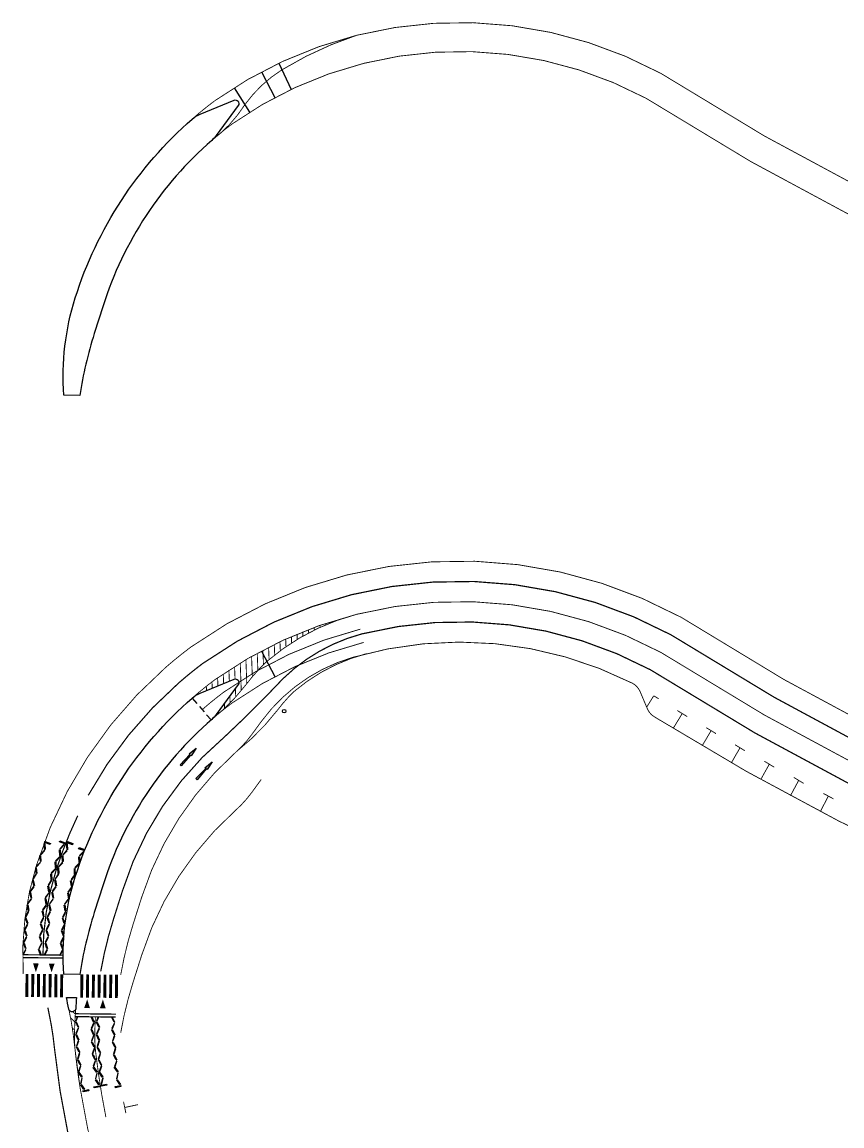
# Model space of a CAD drawing. Extents: x 350769 to 354978, y 6304672 to 6307963.
# Drawn here: x 352247 to 352388.6, y 6306940.5 to 6307131.1 of the extents above; entities that cross this region are included whole.
import ezdxf

# ---------------------------------------------------------------- set-up
doc = ezdxf.new("R2010")
doc.units = 0
for name, pattern in [('2_2 mm', [40, 20, -20]), ('3-5', [8, 3, -5]), ('CONTINUOS', [0]), ('DASHED', [19.05, 12.7, -6.35])]:
    doc.linetypes.add(name, pattern=pattern)
doc.layers.get('0').update_dxf_attribs({"linetype": 'CONTINUOUS'})
for name, color, linetype in [('00_Demarc_Proyectado', 150, 'CONTINUOUS'), ('03_Pav proy_Solera Tipo A', 1, 'CONTINUOUS'), ('03_S2_Pav ext_Borde vereda', 7, 'CONTINUOUS'), ('GYS_FLECH', 252, 'CONTINUOUS')]:
    doc.layers.add(name, color=color, linetype=linetype)

# ---------------------------------------------------------------- blocks, each defined once
blk = doc.blocks.new('FDIR')
at = {"layer": 'GYS_FLECH'}
blk.add_hatch(color=0, dxfattribs=at).paths.add_polyline_path([(0, 0), (0.25, -1.57), (0.06, -1.57), (0.15, -4.01), (-0.15, -4.01), (-0.06, -1.57), (-0.25, -1.57)])
at = {"layer": 'GYS_FLECH', "color": 0}
blk.add_lwpolyline([(0, 0), (0.25, -1.57), (0.06, -1.57), (0.15, -4.01), (-0.15, -4.01), (-0.06, -1.57), (-0.25, -1.57)], close=True, dxfattribs=at)
blk = doc.blocks.new('*U1267')
at = {"color": 0, "linetype": 'Continuous'}
blk.add_blockref('FDIR', (0, 4.01), dxfattribs=at)

msp = doc.modelspace()

# ---------------------------------------------------------------- hatches: boundary and pattern name
at = {"layer": '00_Demarc_Proyectado'}
h = msp.add_hatch(color=252, dxfattribs=at)
h.dxf.hatch_style = 1
h.paths.add_polyline_path([(352250.149, 6306987.345), (352250.242, 6306987.312), (352250.915, 6306988.032), (352250.822, 6306988.064)])
h = msp.add_hatch(color=252, dxfattribs=at)
h.dxf.hatch_style = 1
h.paths.add_polyline_path([(352250.818, 6306989.233), (352250.911, 6306989.2), (352250.981, 6306988.217), (352250.888, 6306988.25)])
h = msp.add_hatch(color=252, dxfattribs=at)
h.dxf.hatch_style = 1
h.paths.add_polyline_path([(352251.813, 6306989.09), (352250.884, 6306989.419), (352250.95, 6306989.605), (352251.879, 6306989.276)])
h = msp.add_hatch(color=252, dxfattribs=at)
h.dxf.hatch_style = 1
h.paths.add_polyline_path([(352253.449, 6306988.144), (352253.542, 6306988.11), (352253.61, 6306987.128), (352253.517, 6306987.161)])
h = msp.add_hatch(color=252, dxfattribs=at)
h.dxf.hatch_style = 1
h.paths.add_polyline_path([(352254.382, 6306989.19), (352253.456, 6306989.526), (352253.523, 6306989.711), (352254.449, 6306989.375)])
h = msp.add_hatch(color=252, dxfattribs=at)
h.dxf.hatch_style = 1
h.paths.add_polyline_path([(352253.499, 6306988.328), (352253.592, 6306988.295), (352254.265, 6306989.015), (352254.172, 6306989.048)])
h = msp.add_hatch(color=252, dxfattribs=at)
h.dxf.hatch_style = 1
h.paths.add_polyline_path([(352254.004, 6306987.318), (352254.097, 6306987.284), (352254.776, 6306987.999), (352254.683, 6306988.032)])
h = msp.add_hatch(color=252, dxfattribs=at)
h.dxf.hatch_style = 1
h.paths.add_polyline_path([(352254.688, 6306989.201), (352254.781, 6306989.167), (352254.843, 6306988.184), (352254.75, 6306988.218)])
h = msp.add_hatch(color=252, dxfattribs=at)
h.dxf.hatch_style = 1
h.paths.add_polyline_path([(352255.682, 6306989.05), (352254.756, 6306989.386), (352254.823, 6306989.571), (352255.749, 6306989.235)])
h = msp.add_hatch(color=252, dxfattribs=at)
h.dxf.hatch_style = 1
h.paths.add_polyline_path([(352257.686, 6306988.022), (352256.757, 6306988.351), (352256.823, 6306988.537), (352257.752, 6306988.208)])
h = msp.add_hatch(color=252, dxfattribs=at)
h.dxf.hatch_style = 1
h.paths.add_polyline_path([(352250.084, 6306987.159), (352250.177, 6306987.126), (352250.247, 6306986.143), (352250.154, 6306986.176)])
h = msp.add_hatch(color=252, dxfattribs=at)
h.dxf.hatch_style = 1
h.paths.add_polyline_path([(352252.777, 6306986.256), (352252.87, 6306986.223), (352253.544, 6306986.942), (352253.451, 6306986.975)])
h = msp.add_hatch(color=252, dxfattribs=at)
h.dxf.hatch_style = 1
h.paths.add_polyline_path([(352253.937, 6306987.133), (352254.03, 6306987.099), (352254.092, 6306986.116), (352253.999, 6306986.149)])
h = msp.add_hatch(color=252, dxfattribs=at)
h.dxf.hatch_style = 1
h.paths.add_polyline_path([(352256.821, 6306986.971), (352256.913, 6306986.936), (352256.956, 6306985.951), (352256.864, 6306985.987)])
h = msp.add_hatch(color=252, dxfattribs=at)
h.dxf.hatch_style = 1
h.paths.add_polyline_path([(352256.892, 6306987.155), (352256.984, 6306987.12), (352257.677, 6306987.821), (352257.585, 6306987.856)])
h = msp.add_hatch(color=252, dxfattribs=at)
h.dxf.hatch_style = 1
h.paths.add_polyline_path([(352249.349, 6306985.085), (352249.442, 6306985.052), (352249.512, 6306984.069), (352249.419, 6306984.102)])
h = msp.add_hatch(color=252, dxfattribs=at)
h.dxf.hatch_style = 1
h.paths.add_polyline_path([(352249.415, 6306985.271), (352249.508, 6306985.238), (352250.181, 6306985.957), (352250.088, 6306985.99)])
h = msp.add_hatch(color=252, dxfattribs=at)
h.dxf.hatch_style = 1
h.paths.add_polyline_path([(352252.039, 6306984.183), (352252.132, 6306984.15), (352252.806, 6306984.869), (352252.713, 6306984.902)])
h = msp.add_hatch(color=252, dxfattribs=at)
h.dxf.hatch_style = 1
h.paths.add_polyline_path([(352252.711, 6306986.071), (352252.804, 6306986.038), (352252.872, 6306985.055), (352252.779, 6306985.088)])
h = msp.add_hatch(color=252, dxfattribs=at)
h.dxf.hatch_style = 1
h.paths.add_polyline_path([(352253.186, 6306985.065), (352253.279, 6306985.031), (352253.341, 6306984.048), (352253.248, 6306984.081)])
h = msp.add_hatch(color=252, dxfattribs=at)
h.dxf.hatch_style = 1
h.paths.add_polyline_path([(352253.253, 6306985.25), (352253.346, 6306985.216), (352254.025, 6306985.931), (352253.932, 6306985.964)])
h = msp.add_hatch(color=252, dxfattribs=at)
h.dxf.hatch_style = 1
h.paths.add_polyline_path([(352256.03, 6306984.918), (352256.122, 6306984.883), (352256.165, 6306983.898), (352256.073, 6306983.934)])
h = msp.add_hatch(color=252, dxfattribs=at)
h.dxf.hatch_style = 1
h.paths.add_polyline_path([(352256.101, 6306985.102), (352256.193, 6306985.067), (352256.885, 6306985.767), (352256.793, 6306985.803)])
h = msp.add_hatch(color=252, dxfattribs=at)
h.dxf.hatch_style = 1
h.paths.add_polyline_path([(352248.834, 6306982.969), (352248.93, 6306982.948), (352249.116, 6306981.98), (352249.02, 6306982.002)])
h = msp.add_hatch(color=252, dxfattribs=at)
h.dxf.hatch_style = 1
h.paths.add_polyline_path([(352248.87, 6306983.168), (352248.967, 6306983.153), (352249.493, 6306983.987), (352249.396, 6306984.002)])
h = msp.add_hatch(color=252, dxfattribs=at)
h.dxf.hatch_style = 1
h.paths.add_polyline_path([(352251.491, 6306982.082), (352251.588, 6306982.067), (352252.115, 6306982.899), (352252.018, 6306982.914)])
h = msp.add_hatch(color=252, dxfattribs=at)
h.dxf.hatch_style = 1
h.paths.add_polyline_path([(352251.973, 6306983.998), (352252.066, 6306983.965), (352252.134, 6306982.982), (352252.041, 6306983.015)])
h = msp.add_hatch(color=252, dxfattribs=at)
h.dxf.hatch_style = 1
h.paths.add_polyline_path([(352252.654, 6306982.953), (352252.75, 6306982.931), (352252.928, 6306981.962), (352252.832, 6306981.984)])
h = msp.add_hatch(color=252, dxfattribs=at)
h.dxf.hatch_style = 1
h.paths.add_polyline_path([(352252.692, 6306983.152), (352252.789, 6306983.136), (352253.321, 6306983.965), (352253.224, 6306983.981)])
h = msp.add_hatch(color=252, dxfattribs=at)
h.dxf.hatch_style = 1
h.paths.add_polyline_path([(352255.351, 6306982.826), (352255.447, 6306982.804), (352255.634, 6306981.837), (352255.537, 6306981.858)])
h = msp.add_hatch(color=252, dxfattribs=at)
h.dxf.hatch_style = 1
h.paths.add_polyline_path([(352255.498, 6306983.015), (352255.595, 6306982.998), (352256.144, 6306983.816), (352256.047, 6306983.834)])
h = msp.add_hatch(color=252, dxfattribs=at)
h.dxf.hatch_style = 1
h.paths.add_polyline_path([(352248.351, 6306980.823), (352248.447, 6306980.801), (352248.633, 6306979.833), (352248.537, 6306979.855)])
h = msp.add_hatch(color=252, dxfattribs=at)
h.dxf.hatch_style = 1
h.paths.add_polyline_path([(352248.394, 6306981.015), (352248.49, 6306980.993), (352249.073, 6306981.788), (352248.977, 6306981.809)])
h = msp.add_hatch(color=252, dxfattribs=at)
h.dxf.hatch_style = 1
h.paths.add_polyline_path([(352250.994, 6306979.946), (352251.09, 6306979.923), (352251.679, 6306980.713), (352251.583, 6306980.735)])
h = msp.add_hatch(color=252, dxfattribs=at)
h.dxf.hatch_style = 1
h.paths.add_polyline_path([(352251.454, 6306981.883), (352251.55, 6306981.861), (352251.735, 6306980.893), (352251.639, 6306980.915)])
h = msp.add_hatch(color=252, dxfattribs=at)
h.dxf.hatch_style = 1
h.paths.add_polyline_path([(352252.154, 6306980.81), (352252.25, 6306980.788), (352252.428, 6306979.819), (352252.332, 6306979.841)])
h = msp.add_hatch(color=252, dxfattribs=at)
h.dxf.hatch_style = 1
h.paths.add_polyline_path([(352252.198, 6306981.002), (352252.294, 6306980.98), (352252.883, 6306981.77), (352252.788, 6306981.792)])
h = msp.add_hatch(color=252, dxfattribs=at)
h.dxf.hatch_style = 1
h.paths.add_polyline_path([(352254.868, 6306980.679), (352254.964, 6306980.658), (352255.151, 6306979.69), (352255.055, 6306979.712)])
h = msp.add_hatch(color=252, dxfattribs=at)
h.dxf.hatch_style = 1
h.paths.add_polyline_path([(352254.912, 6306980.872), (352255.008, 6306980.85), (352255.59, 6306981.644), (352255.494, 6306981.666)])
h = msp.add_hatch(color=252, dxfattribs=at)
h.dxf.hatch_style = 1
h.paths.add_polyline_path([(352247.868, 6306978.676), (352247.964, 6306978.654), (352248.151, 6306977.687), (352248.055, 6306977.708)])
h = msp.add_hatch(color=252, dxfattribs=at)
h.dxf.hatch_style = 1
h.paths.add_polyline_path([(352247.911, 6306978.868), (352248.008, 6306978.846), (352248.59, 6306979.641), (352248.494, 6306979.663)])
h = msp.add_hatch(color=252, dxfattribs=at)
h.dxf.hatch_style = 1
h.paths.add_polyline_path([(352250.525, 6306977.783), (352250.621, 6306977.762), (352251.205, 6306978.555), (352251.109, 6306978.577)])
h = msp.add_hatch(color=252, dxfattribs=at)
h.dxf.hatch_style = 1
h.paths.add_polyline_path([(352250.968, 6306979.737), (352251.064, 6306979.715), (352251.249, 6306978.747), (352251.152, 6306978.769)])
h = msp.add_hatch(color=252, dxfattribs=at)
h.dxf.hatch_style = 1
h.paths.add_polyline_path([(352251.654, 6306978.668), (352251.75, 6306978.645), (352251.928, 6306977.676), (352251.832, 6306977.699)])
h = msp.add_hatch(color=252, dxfattribs=at)
h.dxf.hatch_style = 1
h.paths.add_polyline_path([(352251.698, 6306978.86), (352251.794, 6306978.837), (352252.383, 6306979.627), (352252.288, 6306979.65)])
h = msp.add_hatch(color=252, dxfattribs=at)
h.dxf.hatch_style = 1
h.paths.add_polyline_path([(352254.26, 6306978.611), (352254.356, 6306978.589), (352254.543, 6306977.622), (352254.447, 6306977.643)])
h = msp.add_hatch(color=252, dxfattribs=at)
h.dxf.hatch_style = 1
h.paths.add_polyline_path([(352254.304, 6306978.803), (352254.4, 6306978.781), (352254.982, 6306979.576), (352254.886, 6306979.598)])
h = msp.add_hatch(color=252, dxfattribs=at)
h.dxf.hatch_style = 1
h.paths.add_polyline_path([(352247.576, 6306976.62), (352247.675, 6306976.612), (352248.134, 6306977.484), (352248.036, 6306977.491)])
h = msp.add_hatch(color=252, dxfattribs=at)
h.dxf.hatch_style = 1
h.paths.add_polyline_path([(352250.481, 6306977.591), (352250.577, 6306977.569), (352250.762, 6306976.601), (352250.666, 6306976.623)])
h = msp.add_hatch(color=252, dxfattribs=at)
h.dxf.hatch_style = 1
h.paths.add_polyline_path([(352251.345, 6306976.614), (352251.444, 6306976.606), (352251.91, 6306977.474), (352251.812, 6306977.482)])
h = msp.add_hatch(color=252, dxfattribs=at)
h.dxf.hatch_style = 1
h.paths.add_polyline_path([(352253.968, 6306976.554), (352254.067, 6306976.547), (352254.526, 6306977.419), (352254.428, 6306977.426)])
h = msp.add_hatch(color=252, dxfattribs=at)
h.dxf.hatch_style = 1
h.paths.add_polyline_path([(352247.415, 6306974.425), (352247.513, 6306974.418), (352247.972, 6306975.29), (352247.874, 6306975.297)])
h = msp.add_hatch(color=252, dxfattribs=at)
h.dxf.hatch_style = 1
h.paths.add_polyline_path([(352247.562, 6306976.423), (352247.66, 6306976.416), (352247.987, 6306975.486), (352247.889, 6306975.493)])
h = msp.add_hatch(color=252, dxfattribs=at)
h.dxf.hatch_style = 1
h.paths.add_polyline_path([(352250.171, 6306975.339), (352250.27, 6306975.331), (352250.595, 6306974.401), (352250.496, 6306974.409)])
h = msp.add_hatch(color=252, dxfattribs=at)
h.dxf.hatch_style = 1
h.paths.add_polyline_path([(352250.186, 6306975.535), (352250.284, 6306975.528), (352250.745, 6306976.399), (352250.647, 6306976.406)])
h = msp.add_hatch(color=252, dxfattribs=at)
h.dxf.hatch_style = 1
h.paths.add_polyline_path([(352251.166, 6306974.421), (352251.264, 6306974.413), (352251.731, 6306975.281), (352251.632, 6306975.289)])
h = msp.add_hatch(color=252, dxfattribs=at)
h.dxf.hatch_style = 1
h.paths.add_polyline_path([(352251.329, 6306976.417), (352251.428, 6306976.409), (352251.747, 6306975.477), (352251.649, 6306975.485)])
h = msp.add_hatch(color=252, dxfattribs=at)
h.dxf.hatch_style = 1
h.paths.add_polyline_path([(352253.807, 6306974.36), (352253.905, 6306974.353), (352254.364, 6306975.225), (352254.266, 6306975.232)])
h = msp.add_hatch(color=252, dxfattribs=at)
h.dxf.hatch_style = 1
h.paths.add_polyline_path([(352253.954, 6306976.358), (352254.052, 6306976.351), (352254.379, 6306975.421), (352254.281, 6306975.428)])
h = msp.add_hatch(color=252, dxfattribs=at)
h.dxf.hatch_style = 1
h.paths.add_polyline_path([(352247.253, 6306972.231), (352247.351, 6306972.224), (352247.811, 6306973.095), (352247.712, 6306973.103)])
h = msp.add_hatch(color=252, dxfattribs=at)
h.dxf.hatch_style = 1
h.paths.add_polyline_path([(352247.4, 6306974.229), (352247.498, 6306974.221), (352247.825, 6306973.292), (352247.727, 6306973.299)])
h = msp.add_hatch(color=252, dxfattribs=at)
h.dxf.hatch_style = 1
h.paths.add_polyline_path([(352250.006, 6306973.145), (352250.104, 6306973.137), (352250.429, 6306972.207), (352250.331, 6306972.215)])
h = msp.add_hatch(color=252, dxfattribs=at)
h.dxf.hatch_style = 1
h.paths.add_polyline_path([(352250.021, 6306973.341), (352250.119, 6306973.334), (352250.58, 6306974.205), (352250.482, 6306974.212)])
h = msp.add_hatch(color=252, dxfattribs=at)
h.dxf.hatch_style = 1
h.paths.add_polyline_path([(352250.987, 6306972.228), (352251.085, 6306972.22), (352251.551, 6306973.088), (352251.453, 6306973.096)])
h = msp.add_hatch(color=252, dxfattribs=at)
h.dxf.hatch_style = 1
h.paths.add_polyline_path([(352251.15, 6306974.224), (352251.248, 6306974.216), (352251.567, 6306973.284), (352251.469, 6306973.292)])
h = msp.add_hatch(color=252, dxfattribs=at)
h.dxf.hatch_style = 1
h.paths.add_polyline_path([(352253.645, 6306972.166), (352253.743, 6306972.158), (352254.203, 6306973.03), (352254.104, 6306973.037)])
h = msp.add_hatch(color=252, dxfattribs=at)
h.dxf.hatch_style = 1
h.paths.add_polyline_path([(352253.792, 6306974.164), (352253.89, 6306974.156), (352254.217, 6306973.227), (352254.119, 6306973.234)])
h = msp.add_hatch(color=252, dxfattribs=at)
h.dxf.hatch_style = 1
h.paths.add_polyline_path([(352247.091, 6306970.036), (352247.189, 6306970.029), (352247.649, 6306970.901), (352247.551, 6306970.908)])
h = msp.add_hatch(color=252, dxfattribs=at)
h.dxf.hatch_style = 1
h.paths.add_polyline_path([(352247.238, 6306972.034), (352247.337, 6306972.027), (352247.663, 6306971.097), (352247.565, 6306971.105)])
h = msp.add_hatch(color=252, dxfattribs=at)
h.dxf.hatch_style = 1
h.paths.add_polyline_path([(352249.841, 6306970.951), (352249.939, 6306970.943), (352250.264, 6306970.013), (352250.166, 6306970.021)])
h = msp.add_hatch(color=252, dxfattribs=at)
h.dxf.hatch_style = 1
h.paths.add_polyline_path([(352249.855, 6306971.147), (352249.954, 6306971.14), (352250.415, 6306972.011), (352250.316, 6306972.018)])
h = msp.add_hatch(color=252, dxfattribs=at)
h.dxf.hatch_style = 1
h.paths.add_polyline_path([(352250.807, 6306970.035), (352250.906, 6306970.027), (352251.372, 6306970.895), (352251.274, 6306970.903)])
h = msp.add_hatch(color=252, dxfattribs=at)
h.dxf.hatch_style = 1
h.paths.add_polyline_path([(352250.971, 6306972.031), (352251.069, 6306972.023), (352251.388, 6306971.091), (352251.29, 6306971.099)])
h = msp.add_hatch(color=252, dxfattribs=at)
h.dxf.hatch_style = 1
h.paths.add_polyline_path([(352253.483, 6306969.971), (352253.581, 6306969.964), (352254.041, 6306970.836), (352253.943, 6306970.843)])
h = msp.add_hatch(color=252, dxfattribs=at)
h.dxf.hatch_style = 1
h.paths.add_polyline_path([(352253.63, 6306971.969), (352253.729, 6306971.962), (352254.055, 6306971.032), (352253.957, 6306971.04)])
h = msp.add_hatch(color=252, dxfattribs=at)
h.dxf.hatch_style = 1
h.paths.add_polyline_path([(352248.936, 6306968.55), (352249.371, 6306967.196), (352249.831, 6306968.526)])
h = msp.add_hatch(color=252, dxfattribs=at)
h.dxf.hatch_style = 1
h.paths.add_polyline_path([(352251.654, 6306968.514), (352252.088, 6306967.16), (352252.548, 6306968.489)])
h = msp.add_hatch(color=252, dxfattribs=at)
h.dxf.hatch_style = 1
h.paths.add_polyline_path([(352258.667, 6306960.823), (352258.232, 6306962.177), (352257.773, 6306960.847)])
h = msp.add_hatch(color=252, dxfattribs=at)
h.dxf.hatch_style = 1
h.paths.add_polyline_path([(352261.384, 6306960.786), (352260.949, 6306962.14), (352260.49, 6306960.811)])
h = msp.add_hatch(color=252, dxfattribs=at)
h.dxf.hatch_style = 1
h.paths.add_polyline_path([(352256.648, 6306959.347), (352256.55, 6306959.348), (352256.25, 6306958.638), (352256.348, 6306958.639)])
h = msp.add_hatch(color=252, dxfattribs=at)
h.dxf.hatch_style = 1
h.paths.add_polyline_path([(352256.755, 6306957.543), (352256.656, 6306957.542), (352256.252, 6306958.441), (352256.351, 6306958.442)])
h = msp.add_hatch(color=252, dxfattribs=at)
h.dxf.hatch_style = 1
h.paths.add_polyline_path([(352259.417, 6306958.22), (352259.318, 6306958.221), (352258.918, 6306957.32), (352259.017, 6306957.319)])
h = msp.add_hatch(color=252, dxfattribs=at)
h.dxf.hatch_style = 1
h.paths.add_polyline_path([(352259.418, 6306958.417), (352259.32, 6306958.418), (352258.931, 6306959.323), (352259.03, 6306959.323)])
h = msp.add_hatch(color=252, dxfattribs=at)
h.dxf.hatch_style = 1
h.paths.add_polyline_path([(352260.239, 6306959.31), (352260.141, 6306959.311), (352259.841, 6306958.601), (352259.939, 6306958.602)])
h = msp.add_hatch(color=252, dxfattribs=at)
h.dxf.hatch_style = 1
h.paths.add_polyline_path([(352260.346, 6306957.507), (352260.247, 6306957.506), (352259.843, 6306958.404), (352259.942, 6306958.405)])
h = msp.add_hatch(color=252, dxfattribs=at)
h.dxf.hatch_style = 1
h.paths.add_polyline_path([(352262.976, 6306958.389), (352262.877, 6306958.388), (352262.473, 6306959.287), (352262.572, 6306959.288)])
h = msp.add_hatch(color=252, dxfattribs=at)
h.dxf.hatch_style = 1
h.paths.add_polyline_path([(352262.978, 6306958.192), (352262.88, 6306958.191), (352262.496, 6306957.284), (352262.594, 6306957.285)])
h = msp.add_hatch(color=252, dxfattribs=at)
h.dxf.hatch_style = 1
h.paths.add_polyline_path([(352256.757, 6306957.346), (352256.659, 6306957.345), (352256.275, 6306956.438), (352256.373, 6306956.439)])
h = msp.add_hatch(color=252, dxfattribs=at)
h.dxf.hatch_style = 1
h.paths.add_polyline_path([(352256.78, 6306955.343), (352256.681, 6306955.342), (352256.277, 6306956.241), (352256.375, 6306956.242)])
h = msp.add_hatch(color=252, dxfattribs=at)
h.dxf.hatch_style = 1
h.paths.add_polyline_path([(352259.404, 6306956.217), (352259.305, 6306956.217), (352258.917, 6306957.123), (352259.016, 6306957.122)])
h = msp.add_hatch(color=252, dxfattribs=at)
h.dxf.hatch_style = 1
h.paths.add_polyline_path([(352259.4, 6306956.071), (352259.301, 6306956.065), (352258.97, 6306955.137), (352259.068, 6306955.143)])
h = msp.add_hatch(color=252, dxfattribs=at)
h.dxf.hatch_style = 1
h.paths.add_polyline_path([(352260.348, 6306957.31), (352260.25, 6306957.308), (352259.866, 6306956.401), (352259.964, 6306956.402)])
h = msp.add_hatch(color=252, dxfattribs=at)
h.dxf.hatch_style = 1
h.paths.add_polyline_path([(352260.371, 6306955.306), (352260.272, 6306955.305), (352259.868, 6306956.204), (352259.966, 6306956.205)])
h = msp.add_hatch(color=252, dxfattribs=at)
h.dxf.hatch_style = 1
h.paths.add_polyline_path([(352263.001, 6306956.189), (352262.902, 6306956.188), (352262.498, 6306957.087), (352262.596, 6306957.088)])
h = msp.add_hatch(color=252, dxfattribs=at)
h.dxf.hatch_style = 1
h.paths.add_polyline_path([(352262.999, 6306956.044), (352262.901, 6306956.035), (352262.586, 6306955.101), (352262.684, 6306955.11)])
h = msp.add_hatch(color=252, dxfattribs=at)
h.dxf.hatch_style = 1
h.paths.add_polyline_path([(352256.778, 6306955.198), (352256.68, 6306955.189), (352256.365, 6306954.255), (352256.463, 6306954.264)])
h = msp.add_hatch(color=252, dxfattribs=at)
h.dxf.hatch_style = 1
h.paths.add_polyline_path([(352256.951, 6306953.202), (352256.853, 6306953.193), (352256.382, 6306954.059), (352256.48, 6306954.068)])
h = msp.add_hatch(color=252, dxfattribs=at)
h.dxf.hatch_style = 1
h.paths.add_polyline_path([(352259.537, 6306954.073), (352259.439, 6306954.066), (352258.984, 6306954.94), (352259.082, 6306954.947)])
h = msp.add_hatch(color=252, dxfattribs=at)
h.dxf.hatch_style = 1
h.paths.add_polyline_path([(352259.551, 6306953.876), (352259.452, 6306953.869), (352259.121, 6306952.941), (352259.219, 6306952.948)])
h = msp.add_hatch(color=252, dxfattribs=at)
h.dxf.hatch_style = 1
h.paths.add_polyline_path([(352260.369, 6306955.161), (352260.271, 6306955.153), (352259.956, 6306954.219), (352260.054, 6306954.227)])
h = msp.add_hatch(color=252, dxfattribs=at)
h.dxf.hatch_style = 1
h.paths.add_polyline_path([(352260.542, 6306953.165), (352260.444, 6306953.157), (352259.973, 6306954.022), (352260.071, 6306954.031)])
h = msp.add_hatch(color=252, dxfattribs=at)
h.dxf.hatch_style = 1
h.paths.add_polyline_path([(352263.172, 6306954.048), (352263.074, 6306954.039), (352262.603, 6306954.905), (352262.701, 6306954.914)])
h = msp.add_hatch(color=252, dxfattribs=at)
h.dxf.hatch_style = 1
h.paths.add_polyline_path([(352263.189, 6306953.852), (352263.091, 6306953.843), (352262.776, 6306952.909), (352262.874, 6306952.918)])
h = msp.add_hatch(color=252, dxfattribs=at)
h.dxf.hatch_style = 1
h.paths.add_polyline_path([(352256.968, 6306953.006), (352256.87, 6306952.997), (352256.555, 6306952.063), (352256.653, 6306952.072)])
h = msp.add_hatch(color=252, dxfattribs=at)
h.dxf.hatch_style = 1
h.paths.add_polyline_path([(352257.144, 6306951.039), (352257.045, 6306951.032), (352256.587, 6306951.904), (352256.685, 6306951.912)])
h = msp.add_hatch(color=252, dxfattribs=at)
h.dxf.hatch_style = 1
h.paths.add_polyline_path([(352259.691, 6306951.907), (352259.593, 6306951.902), (352259.15, 6306952.782), (352259.248, 6306952.787)])
h = msp.add_hatch(color=252, dxfattribs=at)
h.dxf.hatch_style = 1
h.paths.add_polyline_path([(352260.559, 6306952.969), (352260.461, 6306952.96), (352260.146, 6306952.027), (352260.244, 6306952.035)])
h = msp.add_hatch(color=252, dxfattribs=at)
h.dxf.hatch_style = 1
h.paths.add_polyline_path([(352260.735, 6306951.003), (352260.636, 6306950.996), (352260.178, 6306951.868), (352260.276, 6306951.875)])
h = msp.add_hatch(color=252, dxfattribs=at)
h.dxf.hatch_style = 1
h.paths.add_polyline_path([(352263.365, 6306951.885), (352263.266, 6306951.878), (352262.808, 6306952.751), (352262.906, 6306952.758)])
h = msp.add_hatch(color=252, dxfattribs=at)
h.dxf.hatch_style = 1
h.paths.add_polyline_path([(352257.158, 6306950.843), (352257.06, 6306950.836), (352256.732, 6306949.906), (352256.83, 6306949.914)])
h = msp.add_hatch(color=252, dxfattribs=at)
h.dxf.hatch_style = 1
h.paths.add_polyline_path([(352259.702, 6306951.71), (352259.604, 6306951.705), (352259.26, 6306950.782), (352259.358, 6306950.787)])
h = msp.add_hatch(color=252, dxfattribs=at)
h.dxf.hatch_style = 1
h.paths.add_polyline_path([(352259.94, 6306949.78), (352259.843, 6306949.763), (352259.296, 6306950.582), (352259.393, 6306950.6)])
h = msp.add_hatch(color=252, dxfattribs=at)
h.dxf.hatch_style = 1
h.paths.add_polyline_path([(352260.749, 6306950.806), (352260.651, 6306950.799), (352260.323, 6306949.87), (352260.421, 6306949.877)])
h = msp.add_hatch(color=252, dxfattribs=at)
h.dxf.hatch_style = 1
h.paths.add_polyline_path([(352263.568, 6306949.812), (352263.472, 6306949.792), (352262.91, 6306950.602), (352263.007, 6306950.621)])
h = msp.add_hatch(color=252, dxfattribs=at)
h.dxf.hatch_style = 1
h.paths.add_polyline_path([(352263.379, 6306951.689), (352263.281, 6306951.682), (352262.953, 6306950.753), (352263.051, 6306950.76)])
h = msp.add_hatch(color=252, dxfattribs=at)
h.dxf.hatch_style = 1
h.paths.add_polyline_path([(352257.347, 6306948.965), (352257.251, 6306948.946), (352256.689, 6306949.756), (352256.786, 6306949.775)])
h = msp.add_hatch(color=252, dxfattribs=at)
h.dxf.hatch_style = 1
h.paths.add_polyline_path([(352257.385, 6306948.772), (352257.289, 6306948.753), (352257.077, 6306947.791), (352257.174, 6306947.81)])
h = msp.add_hatch(color=252, dxfattribs=at)
h.dxf.hatch_style = 1
h.paths.add_polyline_path([(352259.975, 6306949.586), (352259.878, 6306949.569), (352259.649, 6306948.61), (352259.746, 6306948.628)])
h = msp.add_hatch(color=252, dxfattribs=at)
h.dxf.hatch_style = 1
h.paths.add_polyline_path([(352260.328, 6306947.614), (352260.231, 6306947.597), (352259.684, 6306948.416), (352259.781, 6306948.434)])
h = msp.add_hatch(color=252, dxfattribs=at)
h.dxf.hatch_style = 1
h.paths.add_polyline_path([(352260.938, 6306948.929), (352260.842, 6306948.91), (352260.28, 6306949.719), (352260.377, 6306949.739)])
h = msp.add_hatch(color=252, dxfattribs=at)
h.dxf.hatch_style = 1
h.paths.add_polyline_path([(352260.977, 6306948.736), (352260.88, 6306948.716), (352260.668, 6306947.754), (352260.765, 6306947.773)])
h = msp.add_hatch(color=252, dxfattribs=at)
h.dxf.hatch_style = 1
h.paths.add_polyline_path([(352263.606, 6306949.618), (352263.51, 6306949.599), (352263.298, 6306948.637), (352263.395, 6306948.656)])
h = msp.add_hatch(color=252, dxfattribs=at)
h.dxf.hatch_style = 1
h.paths.add_polyline_path([(352263.995, 6306947.653), (352263.898, 6306947.634), (352263.336, 6306948.443), (352263.433, 6306948.463)])
h = msp.add_hatch(color=252, dxfattribs=at)
h.dxf.hatch_style = 1
h.paths.add_polyline_path([(352257.773, 6306946.807), (352257.677, 6306946.788), (352257.115, 6306947.597), (352257.212, 6306947.616)])
h = msp.add_hatch(color=252, dxfattribs=at)
h.dxf.hatch_style = 1
h.paths.add_polyline_path([(352257.508, 6306946.554), (352258.475, 6306946.744), (352258.513, 6306946.551), (352257.546, 6306946.36)])
h = msp.add_hatch(color=252, dxfattribs=at)
h.dxf.hatch_style = 1
h.paths.add_polyline_path([(352259.393, 6306947.247), (352260.363, 6306947.42), (352260.398, 6306947.226), (352259.428, 6306947.053)])
h = msp.add_hatch(color=252, dxfattribs=at)
h.dxf.hatch_style = 1
h.paths.add_polyline_path([(352260.629, 6306947.525), (352261.595, 6306947.716), (352261.634, 6306947.523), (352260.667, 6306947.332)])
h = msp.add_hatch(color=252, dxfattribs=at)
h.dxf.hatch_style = 1
h.paths.add_polyline_path([(352263.066, 6306947.269), (352264.033, 6306947.46), (352264.071, 6306947.266), (352263.104, 6306947.075)])

# ---------------------------------------------------------------- linework, layer by layer
at = {"layer": '00_Demarc_Proyectado', "color": 252, "linetype": 'CONTINUOS', "ltscale": 0.25, "flags": 128}
for points, const_width in [([(352496.871, 6307093.683, 0.0365935), (352483.422, 6307089.833, -0.0754019), (352451.066, 6307083.397, -0.1003914), (352412.664, 6307092.471, -0.0372293), (352357.312, 6307122.284, 0.1874093), (352304.787, 6307128.833, 0.1874093)], 0.15), ([(352304.787, 6307128.833, 0.0931502), (352280.271, 6307117.523, 0.018395), (352276.374, 6307114.366)], 0.15), ([(352279.662, 6307110.599, 0.0910692), (352285.482, 6307116.853, -0.0973838), (352291.889, 6307122.874, -0.0579436), (352304.787, 6307128.833)], 0.15), ([(352497.892, 6307088.788, 0.0366279), (352485.134, 6307085.135, -0.075855), (352451.101, 6307078.394, -0.1007864), (352410.599, 6307087.917, -0.0371007), (352354.779, 6307117.969, 0.1867214), (352306.007, 6307123.984, 0.1867214)], 0.15), ([(352306.007, 6307123.984, 0.092908), (352283.222, 6307113.486, 0.0181369), (352279.662, 6307110.599, 0.0181369)], 0.15), ([(352496.871, 6306993.683, 0.0365935), (352483.422, 6306989.833, -0.0754019), (352451.066, 6306983.397, -0.1003914), (352412.664, 6306992.471, -0.0372293), (352357.312, 6307022.284, 0.1874093), (352304.787, 6307028.833, 0.1874093)], 0.15), ([(352304.787, 6307028.833, 0.0931502), (352280.271, 6307017.523, 0.018395), (352276.374, 6307014.366)], 0.15), ([(352279.662, 6307010.599, 0.0604315), (352285.639, 6307016.636, -0.0428698), (352289.282, 6307020.7, -0.114231), (352304.787, 6307028.833)], 0.15), ([(352305.431, 6307026.273, 0.0930266), (352281.829, 6307015.391, 0.0182636), (352278.11, 6307012.377, 0.0182636)], 0.15), ([(352306.007, 6307023.984, 0.092908), (352283.222, 6307013.486, 0.0181369), (352279.662, 6307010.599, 0.0181369)], 0.15), ([(352284.008, 6307005.111, 0.0607635), (352291.204, 6307012.39, -0.0418051), (352293.966, 6307015.495, -0.1129999), (352306.557, 6307022.06, -0.1129999)], 0.15), ([(352250.591, 6306970.003, -0.0763682), (352252.841, 6306984.535, -0.0357604), (352256.608, 6306994.058, -0.0357604)], 0.21), ([(352255.019, 6306960.864, 0.0017211), (352255.082, 6306960.561, -0.0280707), (352256.065, 6306954.242, 0.0395748), (352260.025, 6306932.948, 0.0189212), (352263.107, 6306923.008, 0.0138456), (352272.812, 6306897.701), (352279.956, 6306877.235, -0.0002706), (352284.551, 6306863.365, -0.0012273), (352285.985, 6306858.909, 0.0006222), (352289.313, 6306846.482, -0.0078569), (352292.262, 6306832.707, -0.0037829), (352293.527, 6306826.043)], 0.15), ([(352257.063, 6306946.732, -0.010777), (352256.224, 6306952.815, -0.033018), (352256.048, 6306956.373, -0.0152938), (352256.26, 6306960.851, -0.0152938)], 0.15), ([(352261.469, 6306942.002, -0.0204352), (352259.701, 6306953.219, -0.033018), (352259.548, 6306956.315, -0.0107584), (352259.662, 6306959.316, -0.0107584)], 0.15)]:
    msp.add_lwpolyline(points, format="xyb", dxfattribs=dict(at, const_width=const_width))
at = {"layer": '00_Demarc_Proyectado', "color": 252, "linetype": '3-5', "const_width": 0.21, "flags": 128}
for points in [[(352258.416, 6306997.57, -0.0876954), (352274.072, 6307017.002, -0.0185546), (352278.206, 6307020.349, -0.2861688), (352359.089, 6307025.302, 0.0373186), (352414.11, 6306995.658, 0.1000901), (352451.042, 6306986.9, 0.0750596), (352482.224, 6306993.121, -0.0365705), (352496.156, 6306997.109)], [(352260.58, 6306967.175, -0.0335574), (352262.806, 6306976.264), (352264.323, 6306981.046, -0.1439974), (352282.084, 6307007.777, 0.0170648), (352292.073, 6307017.722, -0.1288389), (352305.688, 6307025.451, -0.1867479), (352355.538, 6307019.264, 0.0371394), (352411.218, 6306989.283, 0.0925902), (352447.803, 6306980.048, 0.0069443), (352450.654, 6306979.909, 0.0207608), (352451.497, 6306979.914, 0.0179497), (352459.615, 6306980.598, 0.0179497)], [(352251.443, 6306960.9, 0.0056381), (352251.659, 6306959.83, -0.0281226), (352252.583, 6306953.888, 0.0395955), (352256.645, 6306932.039, 0.0189212), (352259.805, 6306921.846, 0.013794), (352269.541, 6306896.452), (352276.643, 6306876.107, -0.0002699), (352281.225, 6306862.275, -0.0012024), (352282.625, 6306857.926, 0.000615), (352285.917, 6306845.633, -0.0078213), (352288.829, 6306832.028, -0.004868), (352290.425, 6306823.517, -0.0212877), (352290.99, 6306819.299, 0.006554), (352291.142, 6306817.839), (352291.527, 6306814.559), (352291.8, 6306811.365), (352291.933, 6306808.169), (352291.931, 6306805.084), (352291.858, 6306802.077), (352291.789, 6306799.186), (352291.786, 6306796.352), (352291.903, 6306793.564), (352292.211, 6306790.687), (352292.349, 6306789.272)]]:
    msp.add_lwpolyline(points, format="xyb", dxfattribs=at)
at = {"layer": '00_Demarc_Proyectado', "color": 252, "linetype": 'CONTINUOS', "ltscale": 0.25, "flags": 128}
for points, const_width in [([(352296.474, 6307026.205), (352296.496, 6307025.613)], 0.15), ([(352297.461, 6307026.575), (352297.478, 6307026.113)], 0.15), ([(352298.448, 6307026.929), (352298.461, 6307026.58)], 0.15), ([(352299.436, 6307027.268), (352299.446, 6307027.013)], 0.15), ([(352300.425, 6307027.59), (352300.434, 6307027.356)], 0.15), ([(352292.533, 6307024.562), (352292.582, 6307023.244)], 0.15), ([(352293.517, 6307024.998), (352293.558, 6307023.895)], 0.15), ([(352294.502, 6307025.417), (352294.536, 6307024.506)], 0.15), ([(352295.488, 6307025.819), (352295.515, 6307025.078)], 0.15), ([(352288.602, 6307022.643), (352288.695, 6307020.134)], 0.15), ([(352289.583, 6307023.149), (352289.663, 6307021.023)], 0.15), ([(352290.566, 6307023.638), (352290.634, 6307021.811)], 0.15), ([(352291.549, 6307024.109), (352291.607, 6307022.55)], 0.15), ([(352284.682, 6307020.424), (352284.859, 6307015.667)], 0.15), ([(352285.66, 6307021.008), (352285.815, 6307016.868)], 0.15), ([(352286.64, 6307021.572), (352286.771, 6307018.055)], 0.15), ([(352287.62, 6307022.117), (352287.732, 6307019.139)], 0.15), ([(352281.75, 6307018.547), (352281.812, 6307016.887)], 0.15), ([(352282.726, 6307019.194), (352282.797, 6307017.292)], 0.15), ([(352283.703, 6307019.82), (352283.784, 6307017.668)], 0.15), ([(352279.8, 6307017.166), (352279.84, 6307016.078)], 0.15), ([(352280.774, 6307017.877), (352280.826, 6307016.482)], 0.15), ([(352278.827, 6307016.408), (352278.855, 6307015.673)], 0.15), ([(352282.892, 6307014.759), (352282.937, 6307013.543)], 0.15), ([(352283.844, 6307016.062), (352283.9, 6307014.563)], 0.15), ([(352356.12, 6307014.752), (352354.909, 6307012.808)], 0.15), ([(352356.128, 6307014.765), (352356.981, 6307014.243)], 0.15), ([(352281.94, 6307013.455), (352281.973, 6307012.558)], 0.15), ([(352280.988, 6307012.152), (352281.005, 6307011.675)], 0.15), ([(352361.051, 6307011.697), (352359.488, 6307009.136)], 0.15), ([(352360.198, 6307012.219), (352361.904, 6307011.175)], 0.15), ([(352365.189, 6307009.265), (352366.895, 6307008.221)], 0.15), ([(352366.022, 6307008.709), (352364.494, 6307006.128)], 0.15), ([(352371.033, 6307005.789), (352369.54, 6307003.187)], 0.15), ([(352370.18, 6307006.311), (352371.886, 6307005.267)], 0.15), ([(352375.238, 6307003.471), (352376.944, 6307002.427)], 0.15), ([(352376.091, 6307002.949), (352374.626, 6307000.314)], 0.15), ([(352381.172, 6307000.153), (352379.75, 6306997.511)], 0.15), ([(352380.319, 6307000.674), (352382.025, 6306999.631)], 0.15), ([(352385.417, 6306997.911), (352387.178, 6306996.964)], 0.15), ([(352386.297, 6306997.437), (352384.911, 6306994.777)], 0.15), ([(352247.845, 6306966.737), (352247.804, 6306962.737)], 0.5), ([(352248.845, 6306966.726), (352248.804, 6306962.727)], 0.5), ([(352249.845, 6306966.716), (352249.804, 6306962.717)], 0.5), ([(352250.845, 6306966.706), (352250.804, 6306962.706)], 0.5), ([(352251.844, 6306966.696), (352251.804, 6306962.696)], 0.5), ([(352252.844, 6306966.686), (352252.804, 6306962.686)], 0.5), ([(352253.844, 6306966.675), (352253.803, 6306962.676)], 0.5), ([(352257.32, 6306966.64), (352257.279, 6306962.641)], 0.5), ([(352258.32, 6306966.63), (352258.279, 6306962.63)], 0.5), ([(352259.32, 6306966.62), (352259.279, 6306962.62)], 0.5), ([(352260.32, 6306966.61), (352260.279, 6306962.61)], 0.5), ([(352261.32, 6306966.599), (352261.279, 6306962.6)], 0.5), ([(352262.319, 6306966.589), (352262.279, 6306962.589)], 0.5), ([(352263.319, 6306966.579), (352263.279, 6306962.579)], 0.5), ([(352255.786, 6306960.184), (352256.183, 6306959.767)], 0.15), ([(352255.359, 6306959.183), (352256.11, 6306958.395)], 0.15), ([(352255.662, 6306957.415), (352256.061, 6306956.997)], 0.15), ([(352264.522, 6306944.644), (352264.922, 6306942.684)], 0.15), ([(352264.722, 6306943.664), (352266.999, 6306944.15)], 0.15)]:
    msp.add_lwpolyline(points, dxfattribs=dict(at, const_width=const_width))
at = {"layer": '00_Demarc_Proyectado', "color": 252}
for points in [[(352250.149, 6306987.345), (352250.242, 6306987.312), (352250.915, 6306988.032), (352250.822, 6306988.064)], [(352250.818, 6306989.233), (352250.911, 6306989.2), (352250.981, 6306988.217), (352250.888, 6306988.25)], [(352251.813, 6306989.09), (352250.884, 6306989.419), (352250.95, 6306989.605), (352251.879, 6306989.276)], [(352253.449, 6306988.144), (352253.542, 6306988.11), (352253.61, 6306987.128), (352253.517, 6306987.161)], [(352254.382, 6306989.19), (352253.456, 6306989.526), (352253.523, 6306989.711), (352254.449, 6306989.375)], [(352253.499, 6306988.328), (352253.592, 6306988.295), (352254.265, 6306989.015), (352254.172, 6306989.048)], [(352254.004, 6306987.318), (352254.097, 6306987.284), (352254.776, 6306987.999), (352254.683, 6306988.032)], [(352254.688, 6306989.201), (352254.781, 6306989.167), (352254.843, 6306988.184), (352254.75, 6306988.218)], [(352255.682, 6306989.05), (352254.756, 6306989.386), (352254.823, 6306989.571), (352255.749, 6306989.235)], [(352257.686, 6306988.022), (352256.757, 6306988.351), (352256.823, 6306988.537), (352257.752, 6306988.208)], [(352250.084, 6306987.159), (352250.177, 6306987.126), (352250.247, 6306986.143), (352250.154, 6306986.176)], [(352252.777, 6306986.256), (352252.87, 6306986.223), (352253.544, 6306986.942), (352253.451, 6306986.975)], [(352253.937, 6306987.133), (352254.03, 6306987.099), (352254.092, 6306986.116), (352253.999, 6306986.149)], [(352256.821, 6306986.971), (352256.913, 6306986.936), (352256.956, 6306985.951), (352256.864, 6306985.987)], [(352256.892, 6306987.155), (352256.984, 6306987.12), (352257.677, 6306987.821), (352257.585, 6306987.856)], [(352249.349, 6306985.085), (352249.442, 6306985.052), (352249.512, 6306984.069), (352249.419, 6306984.102)], [(352249.415, 6306985.271), (352249.508, 6306985.238), (352250.181, 6306985.957), (352250.088, 6306985.99)], [(352252.039, 6306984.183), (352252.132, 6306984.15), (352252.806, 6306984.869), (352252.713, 6306984.902)], [(352252.711, 6306986.071), (352252.804, 6306986.038), (352252.872, 6306985.055), (352252.779, 6306985.088)], [(352253.186, 6306985.065), (352253.279, 6306985.031), (352253.341, 6306984.048), (352253.248, 6306984.081)], [(352253.253, 6306985.25), (352253.346, 6306985.216), (352254.025, 6306985.931), (352253.932, 6306985.964)], [(352256.03, 6306984.918), (352256.122, 6306984.883), (352256.165, 6306983.898), (352256.073, 6306983.934)], [(352256.101, 6306985.102), (352256.193, 6306985.067), (352256.885, 6306985.767), (352256.793, 6306985.803)], [(352248.834, 6306982.969), (352248.93, 6306982.948), (352249.116, 6306981.98), (352249.02, 6306982.002)], [(352248.87, 6306983.168), (352248.967, 6306983.153), (352249.493, 6306983.987), (352249.396, 6306984.002)], [(352251.491, 6306982.082), (352251.588, 6306982.067), (352252.115, 6306982.899), (352252.018, 6306982.914)], [(352251.973, 6306983.998), (352252.066, 6306983.965), (352252.134, 6306982.982), (352252.041, 6306983.015)], [(352252.654, 6306982.953), (352252.75, 6306982.931), (352252.928, 6306981.962), (352252.832, 6306981.984)], [(352252.692, 6306983.152), (352252.789, 6306983.136), (352253.321, 6306983.965), (352253.224, 6306983.981)], [(352255.351, 6306982.826), (352255.447, 6306982.804), (352255.634, 6306981.837), (352255.537, 6306981.858)], [(352255.498, 6306983.015), (352255.595, 6306982.998), (352256.144, 6306983.816), (352256.047, 6306983.834)], [(352248.351, 6306980.823), (352248.447, 6306980.801), (352248.633, 6306979.833), (352248.537, 6306979.855)], [(352248.394, 6306981.015), (352248.49, 6306980.993), (352249.073, 6306981.788), (352248.977, 6306981.809)], [(352250.994, 6306979.946), (352251.09, 6306979.923), (352251.679, 6306980.713), (352251.583, 6306980.735)], [(352251.454, 6306981.883), (352251.55, 6306981.861), (352251.735, 6306980.893), (352251.639, 6306980.915)], [(352252.154, 6306980.81), (352252.25, 6306980.788), (352252.428, 6306979.819), (352252.332, 6306979.841)], [(352252.198, 6306981.002), (352252.294, 6306980.98), (352252.883, 6306981.77), (352252.788, 6306981.792)], [(352254.868, 6306980.679), (352254.964, 6306980.658), (352255.151, 6306979.69), (352255.055, 6306979.712)], [(352254.912, 6306980.872), (352255.008, 6306980.85), (352255.59, 6306981.644), (352255.494, 6306981.666)], [(352247.868, 6306978.676), (352247.964, 6306978.654), (352248.151, 6306977.687), (352248.055, 6306977.708)], [(352247.911, 6306978.868), (352248.008, 6306978.846), (352248.59, 6306979.641), (352248.494, 6306979.663)], [(352250.525, 6306977.783), (352250.621, 6306977.762), (352251.205, 6306978.555), (352251.109, 6306978.577)], [(352250.968, 6306979.737), (352251.064, 6306979.715), (352251.249, 6306978.747), (352251.152, 6306978.769)], [(352251.654, 6306978.668), (352251.75, 6306978.645), (352251.928, 6306977.676), (352251.832, 6306977.699)], [(352251.698, 6306978.86), (352251.794, 6306978.837), (352252.383, 6306979.627), (352252.288, 6306979.65)], [(352254.26, 6306978.611), (352254.356, 6306978.589), (352254.543, 6306977.622), (352254.447, 6306977.643)], [(352254.304, 6306978.803), (352254.4, 6306978.781), (352254.982, 6306979.576), (352254.886, 6306979.598)], [(352247.576, 6306976.62), (352247.675, 6306976.612), (352248.134, 6306977.484), (352248.036, 6306977.491)], [(352250.481, 6306977.591), (352250.577, 6306977.569), (352250.762, 6306976.601), (352250.666, 6306976.623)], [(352251.345, 6306976.614), (352251.444, 6306976.606), (352251.91, 6306977.474), (352251.812, 6306977.482)], [(352253.968, 6306976.554), (352254.067, 6306976.547), (352254.526, 6306977.419), (352254.428, 6306977.426)], [(352247.415, 6306974.425), (352247.513, 6306974.418), (352247.972, 6306975.29), (352247.874, 6306975.297)], [(352247.562, 6306976.423), (352247.66, 6306976.416), (352247.987, 6306975.486), (352247.889, 6306975.493)], [(352250.171, 6306975.339), (352250.27, 6306975.331), (352250.595, 6306974.401), (352250.496, 6306974.409)], [(352250.186, 6306975.535), (352250.284, 6306975.528), (352250.745, 6306976.399), (352250.647, 6306976.406)], [(352251.166, 6306974.421), (352251.264, 6306974.413), (352251.731, 6306975.281), (352251.632, 6306975.289)], [(352251.329, 6306976.417), (352251.428, 6306976.409), (352251.747, 6306975.477), (352251.649, 6306975.485)], [(352253.807, 6306974.36), (352253.905, 6306974.353), (352254.364, 6306975.225), (352254.266, 6306975.232)], [(352253.954, 6306976.358), (352254.052, 6306976.351), (352254.379, 6306975.421), (352254.281, 6306975.428)], [(352247.253, 6306972.231), (352247.351, 6306972.224), (352247.811, 6306973.095), (352247.712, 6306973.103)], [(352247.4, 6306974.229), (352247.498, 6306974.221), (352247.825, 6306973.292), (352247.727, 6306973.299)], [(352250.006, 6306973.145), (352250.104, 6306973.137), (352250.429, 6306972.207), (352250.331, 6306972.215)], [(352250.021, 6306973.341), (352250.119, 6306973.334), (352250.58, 6306974.205), (352250.482, 6306974.212)], [(352250.987, 6306972.228), (352251.085, 6306972.22), (352251.551, 6306973.088), (352251.453, 6306973.096)], [(352251.15, 6306974.224), (352251.248, 6306974.216), (352251.567, 6306973.284), (352251.469, 6306973.292)], [(352253.645, 6306972.166), (352253.743, 6306972.158), (352254.203, 6306973.03), (352254.104, 6306973.037)], [(352253.792, 6306974.164), (352253.89, 6306974.156), (352254.217, 6306973.227), (352254.119, 6306973.234)], [(352247.091, 6306970.036), (352247.189, 6306970.029), (352247.649, 6306970.901), (352247.551, 6306970.908)], [(352247.238, 6306972.034), (352247.337, 6306972.027), (352247.663, 6306971.097), (352247.565, 6306971.105)], [(352249.841, 6306970.951), (352249.939, 6306970.943), (352250.264, 6306970.013), (352250.166, 6306970.021)], [(352249.855, 6306971.147), (352249.954, 6306971.14), (352250.415, 6306972.011), (352250.316, 6306972.018)], [(352250.807, 6306970.035), (352250.906, 6306970.027), (352251.372, 6306970.895), (352251.274, 6306970.903)], [(352250.971, 6306972.031), (352251.069, 6306972.023), (352251.388, 6306971.091), (352251.29, 6306971.099)], [(352253.483, 6306969.971), (352253.581, 6306969.964), (352254.041, 6306970.836), (352253.943, 6306970.843)], [(352253.63, 6306971.969), (352253.729, 6306971.962), (352254.055, 6306971.032), (352253.957, 6306971.04)], [(352256.755, 6306957.543), (352256.656, 6306957.542), (352256.252, 6306958.441), (352256.351, 6306958.442)], [(352259.417, 6306958.22), (352259.318, 6306958.221), (352258.918, 6306957.32), (352259.017, 6306957.319)], [(352259.418, 6306958.417), (352259.32, 6306958.418), (352258.931, 6306959.323), (352259.03, 6306959.323)], [(352260.346, 6306957.507), (352260.247, 6306957.506), (352259.843, 6306958.404), (352259.942, 6306958.405)], [(352262.976, 6306958.389), (352262.877, 6306958.388), (352262.473, 6306959.287), (352262.572, 6306959.288)], [(352262.978, 6306958.192), (352262.88, 6306958.191), (352262.496, 6306957.284), (352262.594, 6306957.285)], [(352256.757, 6306957.346), (352256.659, 6306957.345), (352256.275, 6306956.438), (352256.373, 6306956.439)], [(352256.78, 6306955.343), (352256.681, 6306955.342), (352256.277, 6306956.241), (352256.375, 6306956.242)], [(352259.404, 6306956.217), (352259.305, 6306956.217), (352258.917, 6306957.123), (352259.016, 6306957.122)], [(352259.4, 6306956.071), (352259.301, 6306956.065), (352258.97, 6306955.137), (352259.068, 6306955.143)], [(352260.348, 6306957.31), (352260.25, 6306957.308), (352259.866, 6306956.401), (352259.964, 6306956.402)], [(352260.371, 6306955.306), (352260.272, 6306955.305), (352259.868, 6306956.204), (352259.966, 6306956.205)], [(352263.001, 6306956.189), (352262.902, 6306956.188), (352262.498, 6306957.087), (352262.596, 6306957.088)], [(352262.999, 6306956.044), (352262.901, 6306956.035), (352262.586, 6306955.101), (352262.684, 6306955.11)], [(352256.778, 6306955.198), (352256.68, 6306955.189), (352256.365, 6306954.255), (352256.463, 6306954.264)], [(352256.951, 6306953.202), (352256.853, 6306953.193), (352256.382, 6306954.059), (352256.48, 6306954.068)], [(352259.537, 6306954.073), (352259.439, 6306954.066), (352258.984, 6306954.94), (352259.082, 6306954.947)], [(352259.551, 6306953.876), (352259.452, 6306953.869), (352259.121, 6306952.941), (352259.219, 6306952.948)], [(352260.369, 6306955.161), (352260.271, 6306955.153), (352259.956, 6306954.219), (352260.054, 6306954.227)], [(352260.542, 6306953.165), (352260.444, 6306953.157), (352259.973, 6306954.022), (352260.071, 6306954.031)], [(352263.172, 6306954.048), (352263.074, 6306954.039), (352262.603, 6306954.905), (352262.701, 6306954.914)], [(352263.189, 6306953.852), (352263.091, 6306953.843), (352262.776, 6306952.909), (352262.874, 6306952.918)], [(352256.968, 6306953.006), (352256.87, 6306952.997), (352256.555, 6306952.063), (352256.653, 6306952.072)], [(352257.144, 6306951.039), (352257.045, 6306951.032), (352256.587, 6306951.904), (352256.685, 6306951.912)], [(352259.691, 6306951.907), (352259.593, 6306951.902), (352259.15, 6306952.782), (352259.248, 6306952.787)], [(352260.559, 6306952.969), (352260.461, 6306952.96), (352260.146, 6306952.027), (352260.244, 6306952.035)], [(352260.735, 6306951.003), (352260.636, 6306950.996), (352260.178, 6306951.868), (352260.276, 6306951.875)], [(352263.365, 6306951.885), (352263.266, 6306951.878), (352262.808, 6306952.751), (352262.906, 6306952.758)], [(352257.158, 6306950.843), (352257.06, 6306950.836), (352256.732, 6306949.906), (352256.83, 6306949.914)], [(352259.702, 6306951.71), (352259.604, 6306951.705), (352259.26, 6306950.782), (352259.358, 6306950.787)], [(352259.94, 6306949.78), (352259.843, 6306949.763), (352259.296, 6306950.582), (352259.393, 6306950.6)], [(352260.749, 6306950.806), (352260.651, 6306950.799), (352260.323, 6306949.87), (352260.421, 6306949.877)], [(352263.568, 6306949.812), (352263.472, 6306949.792), (352262.91, 6306950.602), (352263.007, 6306950.621)], [(352263.379, 6306951.689), (352263.281, 6306951.682), (352262.953, 6306950.753), (352263.051, 6306950.76)], [(352257.347, 6306948.965), (352257.251, 6306948.946), (352256.689, 6306949.756), (352256.786, 6306949.775)], [(352257.385, 6306948.772), (352257.289, 6306948.753), (352257.077, 6306947.791), (352257.174, 6306947.81)], [(352259.975, 6306949.586), (352259.878, 6306949.569), (352259.649, 6306948.61), (352259.746, 6306948.628)], [(352260.328, 6306947.614), (352260.231, 6306947.597), (352259.684, 6306948.416), (352259.781, 6306948.434)], [(352260.938, 6306948.929), (352260.842, 6306948.91), (352260.28, 6306949.719), (352260.377, 6306949.739)], [(352260.977, 6306948.736), (352260.88, 6306948.716), (352260.668, 6306947.754), (352260.765, 6306947.773)], [(352263.606, 6306949.618), (352263.51, 6306949.599), (352263.298, 6306948.637), (352263.395, 6306948.656)], [(352263.995, 6306947.653), (352263.898, 6306947.634), (352263.336, 6306948.443), (352263.433, 6306948.463)], [(352257.773, 6306946.807), (352257.677, 6306946.788), (352257.115, 6306947.597), (352257.212, 6306947.616)], [(352257.508, 6306946.554), (352258.475, 6306946.744), (352258.513, 6306946.551), (352257.546, 6306946.36)], [(352259.393, 6306947.247), (352260.363, 6306947.42), (352260.398, 6306947.226), (352259.428, 6306947.053)], [(352260.629, 6306947.525), (352261.595, 6306947.716), (352261.634, 6306947.523), (352260.667, 6306947.332)], [(352263.066, 6306947.269), (352264.033, 6306947.46), (352264.071, 6306947.266), (352263.104, 6306947.075)]]:
    msp.add_lwpolyline(points, close=True, dxfattribs=at)
at = {"layer": '00_Demarc_Proyectado', "color": 252, "linetype": '2_2 mm', "ltscale": 0.03, "const_width": 0.21, "flags": 128}
for points in [[(352247.091, 6306970.045), (352254.13, 6306969.973)], [(352247.092, 6306969.545), (352254.125, 6306969.473)], [(352256.241, 6306959.351), (352263.166, 6306959.28)], [(352256.246, 6306959.851), (352263.199, 6306959.78)]]:
    msp.add_lwpolyline(points, dxfattribs=at)
at = {"layer": '00_Demarc_Proyectado', "color": 252, "const_width": 0.1}
for points in [[(352248.936, 6306968.55), (352249.371, 6306967.196), (352249.831, 6306968.526)], [(352251.654, 6306968.514), (352252.088, 6306967.16), (352252.548, 6306968.489)], [(352258.667, 6306960.823), (352258.232, 6306962.177), (352257.773, 6306960.847)], [(352261.384, 6306960.786), (352260.949, 6306962.14), (352260.49, 6306960.811)]]:
    msp.add_lwpolyline(points, dxfattribs=at)
at = {"layer": '00_Demarc_Proyectado', "color": 252}
for points in [[(352256.55, 6306959.348), (352256.25, 6306958.638), (352256.348, 6306958.639), (352256.648, 6306959.347)], [(352260.141, 6306959.311), (352259.841, 6306958.601), (352259.939, 6306958.602), (352260.239, 6306959.31)]]:
    msp.add_lwpolyline(points, dxfattribs=at)
at = {"layer": '03_Pav proy_Solera Tipo A', "linetype": 'CONTINUOS', "ltscale": 0.1}
for points, format in [([(352284.322, 6307116.716), (352280.518, 6307111.509, -0.0561384), (352279.761, 6307110.685, 0.1378525), (352260.987, 6307082.105), (352259.47, 6307077.322, 0.0374808), (352256.944, 6307066.644), (352254.21, 6307066.67, -0.0950487), (352256.178, 6307083.481, -0.1378571), (352276.374, 6307114.366, -0.0821667), (352277.763, 6307115.224), (352283.61, 6307117.626, -0.7573563), (352284.322, 6307116.716)], "xyb"), ([(352495.441, 6307000.535, 0.15, 0.15, 0.0365483), (352481.026, 6306996.41, 0.15, 0.15, -0.0746941), (352451.018, 6306990.403, 0.15, 0.15, -0.0997658), (352415.556, 6306998.845, 0.15, 0.15, -0.0374076), (352360.868, 6307028.318, 0.15, 0.15, 0.2867502), (352276.141, 6307023.176, 0.15, 0.15, 0.0186996), (352271.771, 6307019.639, 0.15, 0.15, 0.1378571), (352249.502, 6306985.584, 0.15, 0.15, 0.0921752), (352247.19, 6306966.744, 0, 0, 0)], "xyseb"), ([(352304.137, 6307021.405, 0.15, 0.15, -0.1898174), (352352.368, 6307016.968, 0.15, 0.15, -0.177147), (352353.778, 6307015.465, 0.15, 0.15, 0), (352355.026, 6307012.534, 0.15, 0.15, 0.1490817), (352356.151, 6307011.194, 0.15, 0.15, 0), (352356.615, 6307010.905, 0.15, 0.15, 0.0312792), (352404.264, 6306985.297, 0.15, 0.15, 0.1549219), (352406.065, 6306985.074, 0.15, 0.15, 0), (352409.365, 6306985.688, 0.15, 0.15, -0.1516099), (352411.131, 6306985.481, 0.15, 0.15, 0.0960011), (352450.53, 6306976.411, 0.15, 0.15, 0.0207608), (352451.664, 6306976.418, 0.15, 0.15, 0.0309222), (352466.034, 6306978.005, 0.15, 0.15, -0.0061765), (352484.7, 6306980.987, 0.15, 0.15, 0.0206381), (352496.406, 6306983.221, 0.15, 0.15, 0.0051816), (352499.313, 6306983.934, 0, 0, 0)], "xyseb"), ([(352284.322, 6307016.716), (352280.518, 6307011.509, -0.0561384), (352279.761, 6307010.685, 0.1378525), (352260.987, 6306982.105), (352259.47, 6306977.322, 0.0374808), (352256.944, 6306966.644), (352254.21, 6306966.67, -0.0950487), (352256.178, 6306983.481, -0.1378571), (352276.374, 6307014.366, -0.0821667), (352277.763, 6307015.224), (352283.61, 6307017.626, -0.7573563), (352284.322, 6307016.716)], "xyb"), ([(352256.25, 6306960.723, -0.8669453), (352255.064, 6306960.644, -0.011454), (352254.685, 6306962.667), (352256.409, 6306962.649, 0.0152601), (352256.25, 6306960.723)], "xyb")]:
    msp.add_lwpolyline(points, format=format, dxfattribs=at)
at = {"layer": '03_Pav proy_Solera Tipo A', "linetype": 'CONTINUOS', "ltscale": 0.1, "const_width": 0.15}
for points in [[(352288.301, 6307010.297, -0.1656119), (352304.137, 6307021.405)], [(352264.028, 6306966.572, -0.0335574), (352266.142, 6306975.205), (352267.659, 6306979.988, -0.1347579), (352283.841, 6307004.951, 0.0530952), (352286.688, 6307008.088), (352288.301, 6307010.297)], [(352264.028, 6306956.572, -0.0335574), (352266.142, 6306965.205), (352267.659, 6306969.988, -0.1347579), (352283.841, 6306994.951, 0.0530952), (352286.688, 6306998.088), (352288.301, 6307000.297)]]:
    msp.add_lwpolyline(points, format="xyb", dxfattribs=at)
at = {"layer": '03_S2_Pav ext_Borde vereda'}
for points in [[(352291.349, 6307124.015), (352293.488, 6307119.495)], [(352288.327, 6307122.498), (352290.673, 6307118.082)], [(352283.637, 6307119.778), (352286.304, 6307115.549)], [(352288.327, 6307022.498), (352290.673, 6307018.082)]]:
    msp.add_lwpolyline(points, dxfattribs=at)
at = {"layer": '03_S2_Pav ext_Borde vereda', "linetype": 'DASHED', "ltscale": 0.1}
msp.add_lwpolyline([(352276.374, 6307014.366), (352279.662, 6307010.599)], dxfattribs=at)
at = {"layer": '03_S2_Pav ext_Borde vereda'}
msp.add_circle((352292.272, 6307012.116), 0.3, dxfattribs=at)

# ---------------------------------------------------------------- block references
at = {"layer": '00_Demarc_Proyectado', "color": 252, "rotation": 318.0997331453157}
for p in [(352274.386, 6307002.743), (352277.131, 6307000.364)]:
    msp.add_blockref('*U1267', p, dxfattribs=at)

doc.saveas('drawing.dxf')
